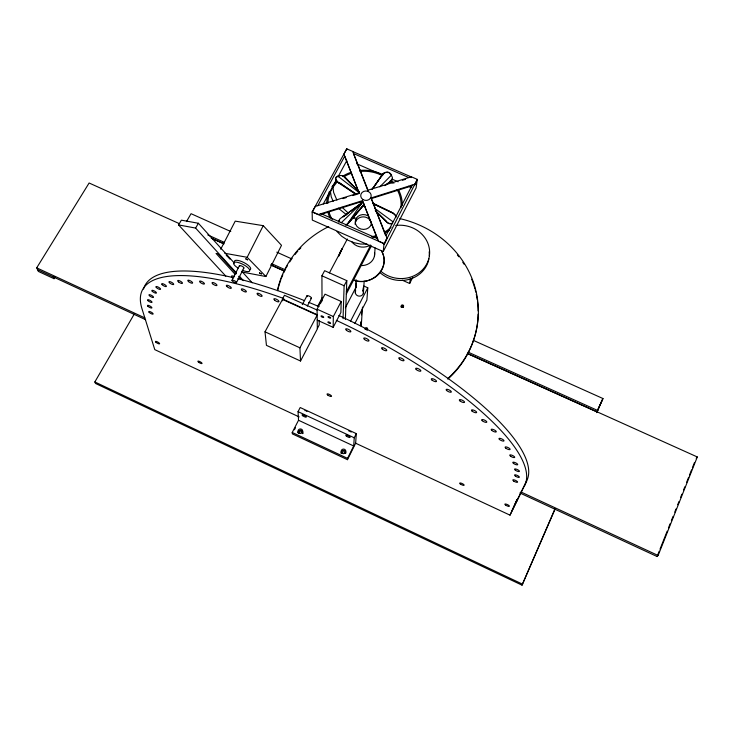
<?xml version="1.0" encoding="UTF-8"?>
<svg xmlns="http://www.w3.org/2000/svg" width="734" height="734" viewBox="0 0 734 734"><rect width="100%" height="100%" fill="white"/><g stroke="black" fill="none" stroke-linecap="round" stroke-linejoin="round"><path stroke-width="1.1" d="M317.216 320.125L333.163 327.364L333.337 316.547L341.191 301.472L324.997 294.169L317.079 309.179L317.152 314.702L282.471 298.977L284.471 295.27L317.079 310.042M394.956 214.915L392.809 212.906L372.542 202.988M341.191 301.472L340.879 312.528L333.163 327.364M385.515 235.247L371.092 197.941L414.829 184.234L414.738 184.977L417.334 179.399L411.343 176.793L368.009 190.161L352.659 151.397L346.751 148.828L346.732 149.608M343.053 318.694L344.127 285.755L346.806 280.645L324.63 270.699L321.923 275.782L322.024 300.876M345.375 319.529L346.806 280.645M355.155 224.393A8.175 7.404 3.4 0 1 355.751 221.42L356.284 218.319A8.202 7.432 3.4 0 1 367.927 215.814M355.751 221.42L356.284 218.319M346.751 148.828L343.907 154.085L359.321 193.565L344.751 156.195L317.84 205.667M355.302 293.095L356.008 279.59M356.109 287.7L356.357 282.929M347.485 459.677L347.549 458.365L353.696 445.988L354.238 437.785L356.311 433.62L300.197 407.526L298.059 411.646L298.536 420.261L292.233 432.473L292.325 433.849L347.485 459.677L355.641 443.226L356.311 433.62M377.542 239.321L362.468 200.648L318.363 214.512L312.372 211.823L315.308 206.41L359.357 192.831M361.036 321.593L360.825 324.969A3.358 3.138 3.3 0 0 360.688 323.345M361.477 314.84L361.761 310.335M363 291.214L363.211 287.838M361.312 325.052L362.486 307.051M363.367 293.554L364.174 281.177M363.871 286.04L367.789 287.801L366.908 300.05L354.861 323.474M346.31 294.022L370.817 247L370.936 245.367M374.487 255.909L375.111 247.954M355.907 194.345L338.741 182.977L335.64 179.252A5.707 3.789 7.6 0 1 336.75 176.628L340.264 175.481A5.092 3.386 7.6 0 1 344.127 176.49L359.128 191.666M345.09 177.233L352.063 184.977M312.161 211.961L312.308 220.099L383.249 251.551L384.029 243.624L312.161 211.961L346.723 148.929M417.334 179.399L384.093 244.339L387.011 238.137L371.092 197.941M384.093 244.339L387.011 238.137M411.077 177.6L411.168 176.885L352.696 151.516M411.251 177.545L411.343 176.793M414.655 184.996L414.747 184.289M417.123 180.225L416.114 187.941L383.249 251.551M402.397 280.25L409.664 283.48L410.389 278.296M339.117 255.68L342.163 248.753M329.401 191.418L327.364 197.574A37.783 34.03 3.4 0 0 326.722 203.529M336.943 182.206L332.942 187.253L330.474 191.794L328.502 197.776A36.627 32.993 3.4 0 0 327.878 203.382M519.874 492.982L657.086 556.519L659.187 551.234M660.031 549.124L667.178 531.159M668.435 527.994L670.124 523.764M671.381 520.599L673.06 516.369M674.748 512.149L676.005 508.974M677.684 504.753L678.95 501.579M680.629 497.349L681.895 494.184M683.574 489.954L684.831 486.789M686.519 482.559L688.62 477.284M689.455 475.164L691.556 469.879M692.401 467.769L694.502 462.484M657.086 556.519L658.114 555.482L697.3 456.961L467.402 353.403M134.515 313.629L94.842 381.955L95.521 383.46L522.03 585.172L555.115 508.524M597.265 410.893L602.981 398.544L473.338 340.365M522.03 585.172L554.904 509.479M596.705 412.627L602.164 399.993M467.374 353.577L596.99 411.967L602.981 398.544M355.256 443.042L510.02 515.158L516.745 500.001M515.993 502.625L517.525 499.175M510.02 515.158L526.709 480.898A214.42 62.436 27.1 0 0 338.851 315.464M514.36 505.515L517.901 498.313M511.901 510.919L526.709 480.898M241.449 271.919L265.892 276.525L281.507 245.33L263.249 225.668L235.229 221.136L220.705 249.239M409.664 283.48L412.692 277.48M231.99 280.315L239.422 265.726M265.892 276.525L247.165 257.295L263.249 225.668M236.467 282.627A2.523 0.762 26.8 0 0 233.476 280.333A2.523 0.762 26.8 0 0 232.742 281.443A2.523 0.762 26.8 0 0 236.467 282.627L243.871 268.038M372.487 188.968L383.643 173.022L387.102 171.967A5.698 4.89 51.1 0 1 390.727 173.83L392.415 177.527A5.092 4.367 51.1 0 1 391.176 180.894L384.827 185.647M294.417 429.794L295.463 427.766M350.485 321.354L367.789 287.801M345.356 307.757L356.412 286.453M385.992 235.623L412.187 185.096M346.402 291.719L370.468 245.551M317.327 328.584L319.244 324.923L319.207 320.666M300.527 361.018L317.327 328.979L317.152 315.115L282.498 299.389L265.011 331.823L266.442 345.356L300.527 361.018L299.931 347.824L317.152 315.115M390.194 181.573L386.442 184.684M317.602 306.436L322.345 297.453M307.262 306.142L311.409 298.316M329.382 272.938L347.347 239M302.28 304.61L306.959 295.811M323.272 203.997L336.383 179.83M338.025 176.802L346.769 160.691M198.391 223.264L181.362 220.163L178.591 224.925L195.611 228.072L198.391 223.264L234.504 263.231M186.473 221.595L191.06 213.695L230.788 231.522M178.986 223.485L89.117 183.005L36.7 267.846L38.351 271.415L54.05 278.691L55.243 276.746M345.604 225.136L347.861 223.448L361.917 202.777L340.099 218.695A5.147 4.12 -35.4 0 0 338.787 222.218M347.861 223.448L364.128 204.125M348.778 222.778L364.101 204.557L346.98 224.861M372.551 188.831L382.909 173.967L371.927 189.455M382.708 174.362L385.607 172.38M331.952 186.72L336.071 181.527M696.181 458.264L697.3 456.961M379.817 186.858L391.589 174.958M360.256 204.814L361.899 203.217L356.522 207.126M341.218 222.787L361.917 202.777L351.155 210.823M370.23 247.477L370.817 247M349.356 212.163L343.081 216.851L349.347 212.328M386.442 184.61L390.974 181.289A5.083 4.367 51.1 0 0 392.121 179.188M351.146 211.025L354.724 208.428M337.686 176.61L338.879 176.215M321.07 214.346L362.431 201.373M371.046 198.675L412.104 185.803M342.952 198.62L346.228 197.602M352.77 195.583L358.229 193.904M402.36 180.289L405.581 179.298M392.598 223.136L391.25 223.512A5.147 5.129 -40.8 0 1 387.323 222.411L375.267 210.52M392.598 223.393L391.25 223.769A5.147 5.12 -40.9 0 1 387.323 222.677L376.056 211.41M367.037 244.11L360.532 244.037L354.164 242.752L348.219 240.312M354.43 280.36C371.257 286.719 391.295 267.846 381.662 251.175M224.751 253.258L247.165 257.295M238.798 278.351L240.899 278.782L238.623 276.296M352.329 217.778L354.43 218.622M408.893 177.591L353.494 153.544L367.963 190.904M356.641 163.746L382.57 175.022M391.91 179.087L398.131 181.793M408.499 186.298L411.609 187.656M321.07 213.658L377.597 238.66M384.157 243.642L378.616 241.192L362.468 200.648M276.791 252.166L291.426 258.735M321.923 275.782L344.127 285.755M207.759 234.908L224.485 242.449M271.543 263.634L285.141 269.754M468.136 352.155L597.806 410.545M211.383 238.082L223.925 243.725M270.947 264.91L284.535 271.029M211.282 238.211L223.824 243.862M270.864 265.047L284.453 271.176M317.079 309.179L333.337 316.547M265.011 331.823L299.931 347.824M36.7 267.846L144.772 317.868M520.947 491.991L658.114 555.482M37.526 269.635L145.635 319.694M298.059 411.646L354.238 437.785M299.16 416.912L154.782 349.641L141.946 308.619A214.695 61.84 27.1 0 1 283.801 298.545M298.536 420.261L353.696 445.988M292.233 432.473L347.549 458.365M372.514 203.364L392.809 212.906L394.965 214.649L395.635 216.163M94.842 381.955L522.645 584.218M338.741 182.977L336.594 181.665L335.594 179.839A5.698 3.789 7.6 0 1 336.695 177.206M372.514 203.401L392.8 213.172M226.467 255.377L227.09 255.808M353.026 216.466L354.962 217.603M346.714 214.915L338.246 208.153M347.292 239.917L341.659 236.201L336.979 231.54M355.944 193.877L338.787 182.399L355.238 193.73M374.56 208.245L392.91 221.741M344.081 177.068L359.119 191.794M337.732 176.022L359.412 192.868M348.531 213.346L342.09 207.272M376.047 211.649L386.359 221.393M178.591 224.925L225.797 276.112M236.357 273.8L218.2 253.863L216.08 253.45L235.008 274.195M195.611 228.072L236.495 273.011M239.578 276.406L243.44 280.645M242.183 271.736L252.175 282.792M226.155 254.964L229.925 259.13M336.906 200.107L333.649 192.519L332.942 187.253M333.199 201.345L331.263 196.923L330.474 191.794M53.279 276.929L54.05 278.691M395.635 215.906L395.965 217.301M282.471 298.977L282.599 300.812M381.478 250.826A22.901 20.965 3.4 0 1 378.707 274.204A22.901 20.965 3.4 0 1 353.935 280.269M338.842 256.001A22.901 20.965 3.4 0 1 342.246 248.606M302.803 433.042A2.358 2.257 -6.5 0 1 302.601 433.601M298.142 432.785A2.358 2.257 -6.5 0 1 302.729 431.876M341.218 453.456A2.367 2.285 1.6 0 1 343.273 450.428A2.367 2.285 1.6 0 1 345.769 453.135M298.463 433.005A2.349 2.257 -6.5 0 1 302.793 433.243M341.273 453.025A2.358 2.275 1.6 0 1 345.613 453.273M320.675 303.298A2.587 1.863 -40.4 0 1 321.804 301.142M232.852 277.847A2.817 0.908 28.9 0 1 231.623 276.002A2.817 0.908 28.9 0 1 234.504 276.727M362.743 290.26A4.074 3.771 3.3 0 1 362.247 295.077A4.074 3.771 3.3 0 1 357.027 295.417A4.074 3.771 3.3 0 1 355.715 290.71M428.922 258.763A29.121 26.58 6.6 0 1 409.26 279.324A29.121 26.58 6.6 0 1 379.873 272.479M429.179 251.826A29.121 26.58 6.6 0 1 429.271 255.799M395.736 225.476A29.204 26.644 6.6 0 1 428.592 259.506A29.204 26.644 6.6 0 1 381.662 271.929M336.3 320.373A214.695 61.84 27.1 0 1 524.691 485.44M143.543 289.068A214.42 62.436 27.1 0 1 233.43 277.672M237.733 278.709A214.42 62.436 27.1 0 1 304.628 300.674M308.73 302.335A214.42 62.436 27.1 0 1 319.07 306.647M348.824 430.977A2.404 0.651 26.8 0 1 349.586 431.216M350.439 431.61A2.404 0.651 26.8 0 1 351.219 432.069M365.009 206.419A5.221 4.698 3.5 0 1 363.688 206.116M360.807 203.584A5.221 4.698 3.5 0 1 360.431 202.4M386.901 172.362A5.698 4.89 51.1 0 1 388.203 172.673M389.442 173.316A5.698 4.89 51.1 0 1 390.525 174.224M339.044 221.466A5.147 4.12 -35.4 0 1 339.493 220.264M399.846 218.613A101.521 94.236 5.2 0 1 474.687 286.232A101.521 94.236 5.2 0 1 447.446 378.845M277.571 289.737A101.521 94.236 5.2 0 1 328.74 226.586M365.22 329.309A1.211 1.138 4.3 0 1 367.505 330.025M365.238 329.199A1.211 1.138 4.3 0 1 366.082 327.722A1.211 1.138 4.3 0 1 367.587 328.648A1.211 1.138 4.3 0 1 366.486 329.961M401.094 306.83A1.202 1.119 7.7 0 1 402.48 305.95A1.202 1.119 7.7 0 1 403.461 307.262M478.118 314.253A101.365 94.117 5.2 0 1 448.061 378.928M277.636 290.664A101.365 94.117 5.2 0 1 280.773 279.948M281.159 278.902A101.365 94.117 5.2 0 1 282.838 274.755M283.755 272.709A101.365 94.117 5.2 0 1 285.746 268.699M286.269 267.717A101.365 94.117 5.2 0 1 287.361 265.763M289.701 261.928A101.365 94.117 5.2 0 1 292.224 258.203M294.93 254.606A101.365 94.117 5.2 0 1 297.821 251.129M299.325 249.45A101.365 94.117 5.2 0 1 300.876 247.798M457.374 254.964A101.365 94.117 5.2 0 1 458.787 256.744M462.769 262.286A101.365 94.117 5.2 0 1 464.007 264.185M471.705 279.232A101.365 94.117 5.2 0 1 474.935 288.801M475.228 289.884A101.365 94.117 5.2 0 1 475.77 292.049M476.256 294.233A101.365 94.117 5.2 0 1 477.228 299.756M477.522 301.968A101.365 94.117 5.2 0 1 478.128 310.895M401.232 307.207A1.202 1.119 7.7 0 1 402.929 307.096M238.1 268.103A9.019 2.826 26.8 0 1 235.972 262.102A9.019 2.826 26.8 0 1 249.083 268.901A9.019 2.826 26.8 0 1 242.22 270.24M234.449 261.68A9.019 2.835 26.8 0 1 244.119 262.662A9.019 2.835 26.8 0 1 249.872 269.69M239.77 266.534A2.514 0.789 26.8 0 1 240.211 265.57A2.514 0.789 26.8 0 1 243.275 267.002A2.514 0.789 26.8 0 1 243.358 268.213M307.207 296.655A2.56 0.853 28 0 1 307.849 295.683A2.56 0.853 28 0 1 310.932 297.242A2.56 0.853 28 0 1 310.821 298.481M360.697 322.354A3.853 3.597 3.3 0 1 361 325.942M370.404 245.037A13.396 12.175 3.4 0 1 351.724 241.715M374.643 252.808A13.019 11.891 3.4 0 1 360.44 265.497M371.441 223.824A8.202 7.432 3.4 0 1 360.954 229.045A8.202 7.432 3.4 0 1 355.862 219.127M391.075 227.246A36.627 32.993 3.4 0 1 384.442 232.146M375.661 235.807A36.627 32.993 3.4 0 1 371.468 236.724M332.199 219.438A36.627 32.993 3.4 0 1 329.061 212.181M344.127 176.6A36.627 32.993 3.4 0 1 351.687 173.187M359.935 171.453A36.627 32.993 3.4 0 1 382.506 175.72M390.139 180.986A36.627 32.993 3.4 0 1 392.323 183.115M397.076 189.546A36.627 32.993 3.4 0 1 400.957 207.667M389.515 230.054A37.783 34.03 3.4 0 1 385.075 233.045M376.019 236.825A37.783 34.03 3.4 0 1 372.78 237.577M330.181 218.126A37.783 34.03 3.4 0 1 327.676 211.465M342.576 176.298A37.783 34.03 3.4 0 1 351.292 172.224M359.798 170.435A37.783 34.03 3.4 0 1 383.075 174.839M390.947 180.261A37.783 34.03 3.4 0 1 393.901 183.234M398.59 189.987A37.783 34.03 3.4 0 1 402.26 205.465M356.183 220.613A8.175 7.404 3.4 0 1 363.844 216.888A8.175 7.404 3.4 0 1 370.918 221.613M371.376 223.081A8.175 7.404 3.4 0 1 371.496 224.595M298.077 432.748A2.358 2.257 -6.5 0 1 300.885 430.363A2.358 2.257 -6.5 0 1 302.536 433.574M304.858 410.609A2.385 0.642 27.3 0 1 305.307 410.71M306.381 411.123A2.385 0.642 27.3 0 1 306.94 411.416M245.743 258.891L247.679 259.891L245.826 258.836M259.46 272.938L261.368 273.92L259.46 272.938M328.392 317.317A1.505 0.495 27.6 0 0 330.658 318.097A1.505 0.495 27.6 0 0 329.006 316.675A1.505 0.495 27.6 0 0 328.392 317.317M321.437 316.638A1.496 0.486 27.7 0 0 323.685 317.409A1.496 0.486 27.7 0 0 322.043 315.996A1.496 0.486 27.7 0 0 321.437 316.638M328.309 322.602A1.486 0.486 27.5 0 0 330.548 323.382A1.486 0.486 27.5 0 0 328.924 321.978A1.486 0.486 27.5 0 0 328.309 322.602M515.451 476.137A2.642 0.762 24.8 0 0 519.342 477.219A2.642 0.762 24.8 0 0 516.057 474.962A2.642 0.762 24.8 0 0 515.451 476.137M431.886 379.973A2.89 0.936 25.9 0 0 436.372 381.57A2.89 0.936 25.9 0 0 433.445 378.964A2.89 0.936 25.9 0 0 431.886 379.973M364.587 339.53A2.908 0.954 27 0 0 368.927 340.888A2.908 0.954 27 0 0 365.569 338.172A2.908 0.954 27 0 0 364.587 339.53M257.845 294.738A2.863 0.917 28.5 0 0 262.075 296.215A2.863 0.917 28.5 0 0 258.845 293.472A2.863 0.917 28.5 0 0 257.845 294.738M188.629 281.645A2.762 0.844 29.3 0 0 192.602 283.049A2.762 0.844 29.3 0 0 189.372 280.388A2.762 0.844 29.3 0 0 188.629 281.645M515.461 470.292A2.67 0.78 24.8 0 0 519.406 471.375A2.67 0.78 24.8 0 0 516.075 469.081A2.67 0.78 24.8 0 0 515.461 470.292M149.415 295.646A2.587 0.734 29.5 0 0 153.342 297.472A2.587 0.734 29.5 0 0 150.993 295.123A2.587 0.734 29.5 0 0 149.415 295.646M499.441 439.437A2.78 0.853 24.9 0 0 503.808 441.042A2.78 0.853 24.9 0 0 501.139 438.657A2.78 0.853 24.9 0 0 499.441 439.437M491.707 430.353A2.808 0.862 25.1 0 0 496.111 431.968A2.808 0.862 25.1 0 0 493.404 429.546A2.808 0.862 25.1 0 0 491.707 430.353M399.58 359.21A2.908 0.945 26.4 0 0 403.966 360.605A2.908 0.945 26.4 0 0 400.663 357.917A2.908 0.945 26.4 0 0 399.58 359.21M147.965 300.646A2.56 0.725 29.4 0 0 151.846 302.445A2.56 0.725 29.4 0 0 149.525 300.133A2.56 0.725 29.4 0 0 147.965 300.646M156.342 287.535A2.642 0.771 29.5 0 0 160.37 289.398A2.642 0.771 29.5 0 0 157.975 286.976A2.642 0.771 29.5 0 0 156.342 287.535M459.897 400.837A2.863 0.908 25.5 0 0 464.374 402.452A2.863 0.908 25.5 0 0 461.53 399.911A2.863 0.908 25.5 0 0 459.897 400.837M513.717 481.073A2.615 0.743 24.8 0 0 517.562 482.155A2.615 0.743 24.8 0 0 514.314 479.926A2.615 0.743 24.8 0 0 513.717 481.073M212.557 283.719A2.808 0.881 29.1 0 0 216.814 285.535A2.808 0.881 29.1 0 0 214.117 282.884A2.808 0.881 29.1 0 0 212.557 283.719M513.699 463.558A2.697 0.798 24.8 0 0 517.681 464.65A2.697 0.798 24.8 0 0 514.314 462.319A2.697 0.798 24.8 0 0 513.699 463.558M327.648 394.965A2.532 0.725 27.1 0 0 331.474 396.388A2.532 0.725 27.1 0 0 328.731 394.13A2.532 0.725 27.1 0 0 327.648 394.965M416.242 369.532A2.899 0.945 26.2 0 0 420.729 371.129A2.899 0.945 26.2 0 0 417.765 368.496A2.899 0.945 26.2 0 0 416.242 369.532M242.156 290.361A2.844 0.908 28.7 0 0 246.33 291.829A2.844 0.908 28.7 0 0 243.092 289.095A2.844 0.908 28.7 0 0 242.156 290.361M147.901 306.234A2.523 0.706 29.4 0 0 151.736 308.023A2.523 0.706 29.4 0 0 149.433 305.748A2.523 0.706 29.4 0 0 147.901 306.234M169.389 282.654A2.707 0.807 29.4 0 0 173.499 284.563A2.707 0.807 29.4 0 0 171.095 282.067A2.707 0.807 29.4 0 0 169.389 282.654M162.131 284.682A2.679 0.789 29.5 0 0 166.205 286.572A2.679 0.789 29.5 0 0 163.801 284.104A2.679 0.789 29.5 0 0 162.131 284.682M472.017 411.049A2.844 0.899 25.3 0 0 476.476 412.664A2.844 0.899 25.3 0 0 473.678 410.159A2.844 0.899 25.3 0 0 472.017 411.049M149.176 312.363A2.496 0.688 29.3 0 0 152.966 314.134A2.496 0.688 29.3 0 0 150.699 311.895A2.496 0.688 29.3 0 0 149.176 312.363M346.512 330.355A2.908 0.954 27.3 0 0 350.824 331.704A2.908 0.954 27.3 0 0 347.43 328.97A2.908 0.954 27.3 0 0 346.512 330.355M382.35 349.182A2.908 0.954 26.7 0 0 386.717 350.558A2.908 0.954 26.7 0 0 383.377 347.861A2.908 0.954 26.7 0 0 382.35 349.182M446.703 390.552A2.881 0.927 25.7 0 0 451.19 392.158A2.881 0.927 25.7 0 0 448.309 389.589A2.881 0.927 25.7 0 0 446.703 390.552M482.201 420.692A2.826 0.881 25.2 0 0 486.633 422.307A2.826 0.881 25.2 0 0 483.88 419.839A2.826 0.881 25.2 0 0 482.201 420.692M505.607 447.988A2.752 0.835 24.9 0 0 509.946 449.584A2.752 0.835 24.9 0 0 507.313 447.235A2.752 0.835 24.9 0 0 505.607 447.988M274.644 300.197A2.881 0.927 28.3 0 0 278.92 301.692A2.881 0.927 28.3 0 0 275.7 298.94A2.881 0.927 28.3 0 0 274.644 300.197M200.391 282.498A2.78 0.862 29.2 0 0 204.419 283.92A2.78 0.862 29.2 0 0 201.18 281.241A2.78 0.862 29.2 0 0 200.391 282.498M152.296 291.306A2.615 0.752 29.5 0 0 156.269 293.15A2.615 0.752 29.5 0 0 153.901 290.765A2.615 0.752 29.5 0 0 152.296 291.306M155.993 342.31A2.358 0.615 29 0 0 159.526 343.851A2.358 0.615 29 0 0 157.113 341.732A2.358 0.615 29 0 0 155.993 342.31M510.671 456.282A2.725 0.817 24.8 0 0 514.69 457.365A2.725 0.817 24.8 0 0 511.277 455.007A2.725 0.817 24.8 0 0 510.671 456.282M178.509 281.893A2.734 0.826 29.4 0 0 182.436 283.287A2.734 0.826 29.4 0 0 179.224 280.654A2.734 0.826 29.4 0 0 178.509 281.893M226.852 286.48A2.826 0.89 28.9 0 0 231.155 288.306A2.826 0.89 28.9 0 0 228.467 285.645A2.826 0.89 28.9 0 0 226.852 286.48M198.639 362.247A2.367 0.624 28.5 0 0 202.015 363.468A2.367 0.624 28.5 0 0 199.153 361.302A2.367 0.624 28.5 0 0 198.639 362.247M460.246 483.908A2.45 0.661 25.4 0 0 464.035 485.312A2.45 0.661 25.4 0 0 461.502 483.266A2.45 0.661 25.4 0 0 460.246 483.908M505.396 504.919A2.468 0.661 24.9 0 0 509.258 506.359A2.468 0.661 24.9 0 0 506.79 504.331A2.468 0.661 24.9 0 0 505.396 504.919M362.835 199.483A5.266 4.734 3.5 0 0 371.184 196.29A5.266 4.734 3.5 0 0 363.835 191.354A5.266 4.734 3.5 0 0 362.835 199.483M401.636 306.885A1.211 1.119 7.7 0 0 403.599 306.252A1.211 1.119 7.7 0 0 401.993 304.977A1.211 1.119 7.7 0 0 401.636 306.885M299.307 433.253A2.358 2.266 -6.4 0 0 302.711 431.041A2.358 2.266 -6.4 0 0 299.041 429.335A2.358 2.266 -6.4 0 0 299.307 433.253M341.961 453.117A2.367 2.294 1.6 0 0 345.833 451.814A2.367 2.294 1.6 0 0 342.723 449.217A2.367 2.294 1.6 0 0 341.961 453.117M302.665 415.692A2.385 0.633 27.3 0 0 306.28 417.096A2.385 0.633 27.3 0 0 303.711 415.004A2.385 0.633 27.3 0 0 302.665 415.692M346.347 436.024A2.404 0.642 26.8 0 0 350.017 437.464A2.404 0.642 26.8 0 0 347.512 435.39A2.404 0.642 26.8 0 0 346.347 436.024"/></g></svg>
